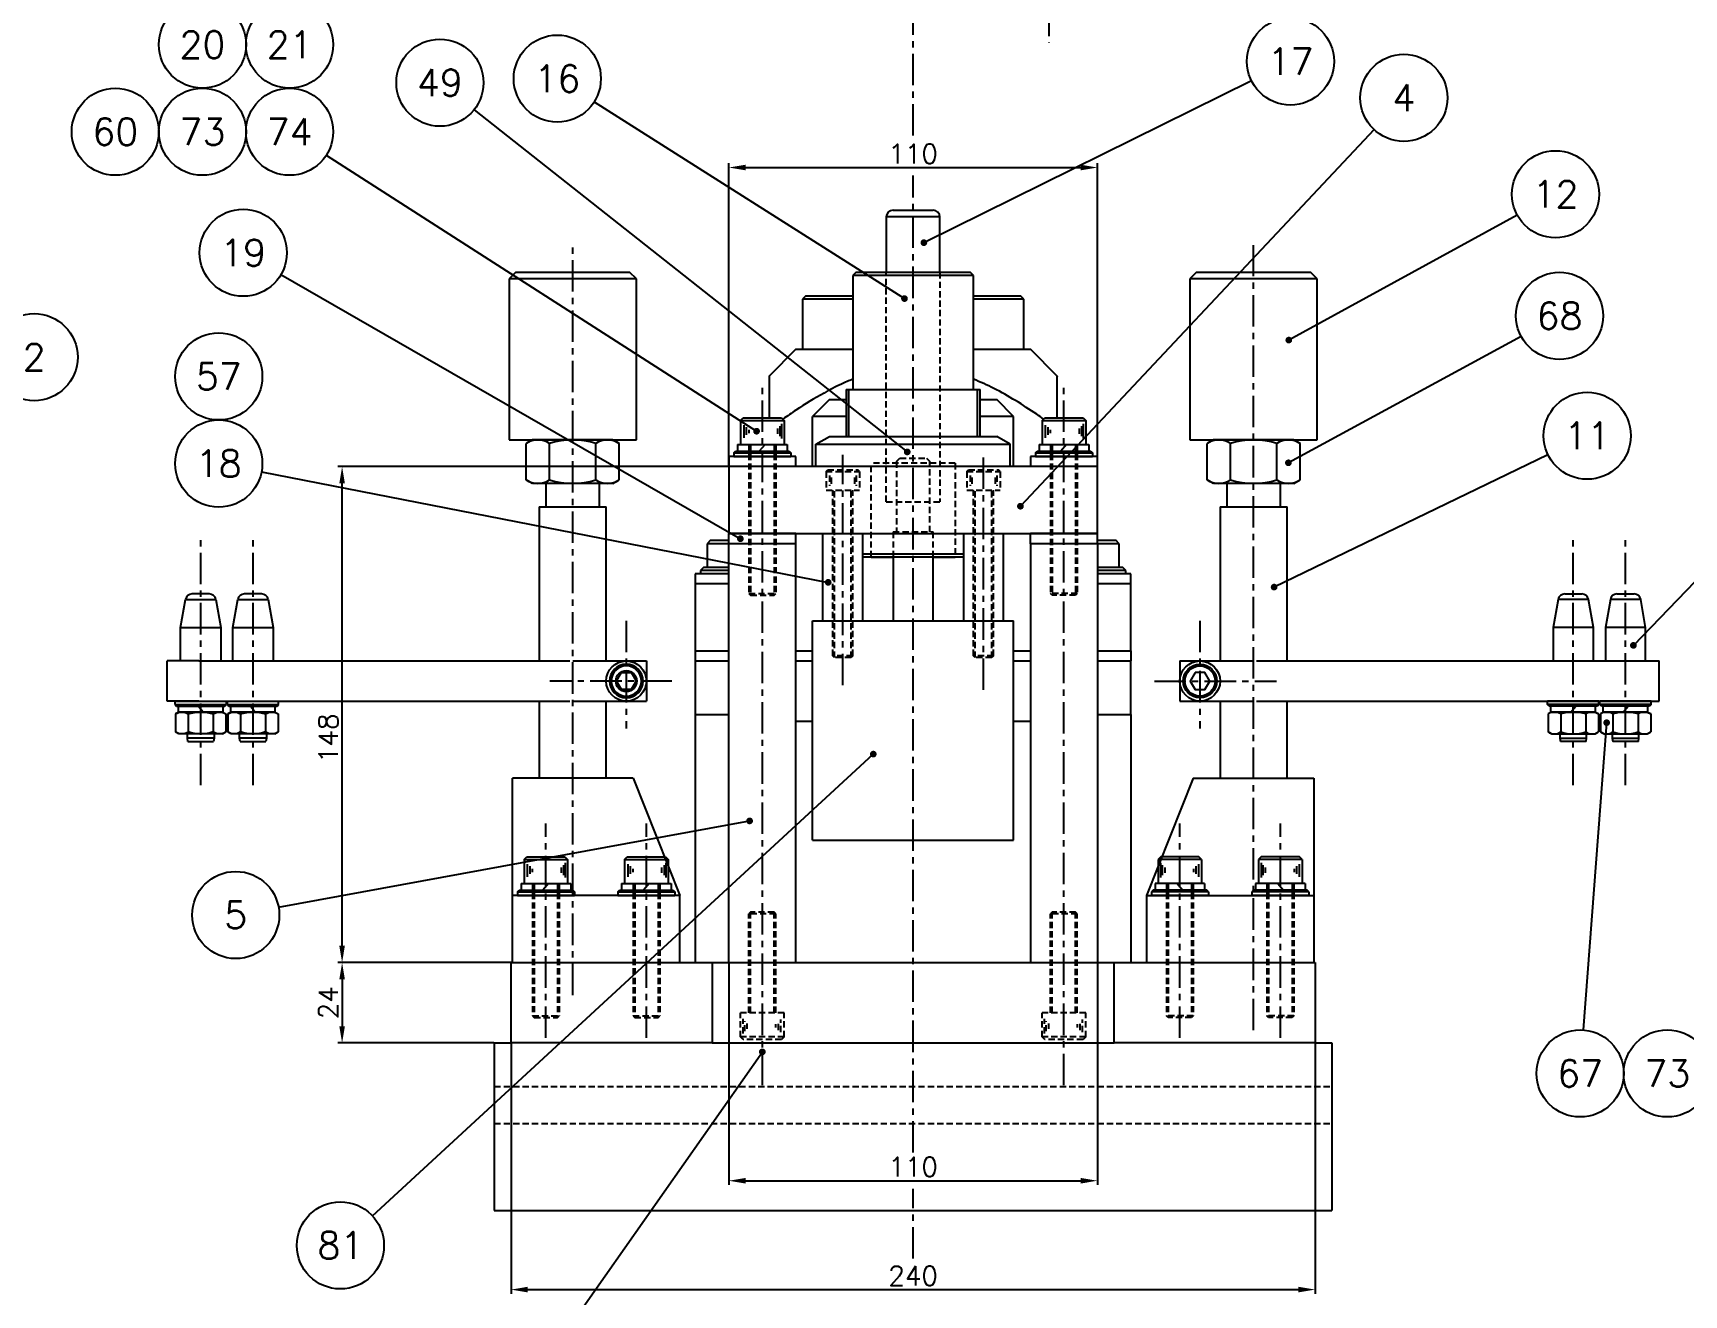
# Model space of a CAD drawing. Extents: x -13768 to 18086, y -10615 to 1188.
# Drawn here: x 565.9 to 1058.6, y -930.9 to -554.4 of the extents above; entities that cross this region are included whole.
import ezdxf
from ezdxf.enums import TextEntityAlignment as Align

# ---------------------------------------------------------------- set-up
doc = ezdxf.new("R2010")
doc.units = 0
doc.header["$LTSCALE"] = 7.5
doc.header["$MEASUREMENT"] = 0
doc.linetypes.add('CENTER', pattern=[2, 1.25, -0.25, 0.25, -0.25])
doc.linetypes.add('HIDDEN', pattern=[0.375, 0.25, -0.125])
doc.layers.get('0').update_dxf_attribs({"linetype": 'CONTINUOUS'})
doc.layers.get('DEFPOINTS').update_dxf_attribs({"linetype": 'CONTINUOUS'})
for name, color, linetype in [('0-POS', 3, 'CONTINUOUS'), ('CL', 1, 'CENTER'), ('CO', 3, 'CONTINUOUS'), ('FI', 1, 'CONTINUOUS'), ('OC', 1, 'HIDDEN'), ('POS', 3, 'CONTINUOUS')]:
    doc.layers.add(name, color=color, linetype=linetype)
doc.styles.add('ROMANS', font='ROMANS.SHX')
doc.dimstyles.new('2CON5', dxfattribs={"dimscale": 2.5, "dimtxt": 2.3, "dimasz": 2, "dimexe": 0.5, "dimexo": 0.0625, "dimgap": 0.5, "dimtad": 1, "dimdec": 4, "dimdsep": 46, "dimtxsty": 'ROMANS', "dimcen": -2, "dimclrt": 7, "dimadec": 0, "dimazin": 0, "dimtfac": 0.869565, "dimtdec": 4, "dimtmove": 0, "dimatfit": 3, "dimfxl": 1, "dimtolj": 1, "dimarcsym": 0})

# ---------------------------------------------------------------- blocks, each defined once
blk = doc.blocks.new('08934L')
for p, q in [((-6.5, 6.5), (-7.51, 5.92)), ((-7.51, 5.92), (-7.51, 0.58)), ((-6.5, 6.5), (-3.75, 6.5)), ((-3.75, 6.5), (3.75, 6.5)), ((-3.75, 5.92), (-3.75, 0.58)), ((3.75, 6.5), (6.5, 6.5)), ((3.75, 5.92), (3.75, 0.58)), ((6.5, 6.5), (7.51, 5.92)), ((7.51, 5.92), (7.51, 0.58)), ((-6.5, 0), (-7.51, 0.58)), ((-6.5, 0), (-3.75, 0)), ((-3.75, 0), (3.75, 0)), ((3.75, 0), (6.5, 0)), ((6.5, 0), (7.51, 0.58))]:
    blk.add_line(p, q)
for centre, radius, start, end in [((-5.63, 3.18), 3.32, 55.6158, 124.3842), ((0, -5.92), 12.42, 72.412, 107.588), ((5.63, 3.18), 3.32, 55.6158, 124.3842), ((-5.63, 3.32), 3.32, 235.6158, 304.3842), ((0, 12.42), 12.42, 252.412, 287.588), ((5.63, 3.32), 3.32, 235.6158, 304.3842)]:
    blk.add_arc(centre, radius, start, end)
blk = doc.blocks.new('08125')
for p, q in [((-8.5, 1.1), (-8, 1.6)), ((-8.5, 1.1), (-8.5, 0)), ((-8.5, 0), (8.5, 0)), ((-8, 1.6), (8, 1.6)), ((8, 1.6), (8.5, 1.1)), ((8.5, 1.1), (8.5, 0))]:
    blk.add_line(p, q)
at = {"color": 1}
blk.add_line((-8.5, 1.1), (8.5, 1.1), dxfattribs=at)
blk = doc.blocks.new('08127')
for p, q in [((-7.4, 2), (7.4, 2)), ((-7.4, 2), (-7.4, 0)), ((-7.4, 0), (7.4, 0)), ((0.81, 2), (-0.9, 0)), ((7.4, 2), (7.4, 0))]:
    blk.add_line(p, q)
blk = doc.blocks.new('06912S')
blk.add_lwpolyline([(-1.48, 2.55), (-2.95, 0), (-1.48, -2.55), (1.48, -2.55), (2.95, 0), (1.48, 2.55)], close=True)
blk.add_circle((0, 0), 5)
at = {"color": 1}
blk.add_circle((0, 0), 4.5, dxfattribs=at)
blk = doc.blocks.new('16934L')
for p, q in [((-12, 13), (-13.86, 11.93)), ((-13.86, 11.93), (-13.86, 1.07)), ((-12, 13), (-6.93, 13)), ((-6.93, 13), (6.93, 13)), ((-6.93, 11.93), (-6.93, 1.07)), ((6.93, 13), (12, 13)), ((6.93, 11.93), (6.93, 1.07)), ((12, 13), (13.86, 11.93)), ((13.86, 11.93), (13.86, 1.07)), ((-12, 0), (-13.86, 1.07)), ((-12, 0), (-6.93, 0)), ((-6.93, 0), (6.93, 0)), ((6.93, 0), (12, 0)), ((12, 0), (13.86, 1.07))]:
    blk.add_line(p, q)
for centre, radius, start, end in [((-10.39, 6.87), 6.13, 55.6158, 124.3842), ((0, -9.93), 22.93, 72.412, 107.588), ((10.39, 6.87), 6.13, 55.6158, 124.3842), ((-10.39, 6.13), 6.13, 235.6158, 304.3842), ((0, 22.93), 22.93, 252.412, 287.588), ((10.39, 6.13), 6.13, 235.6158, 304.3842)]:
    blk.add_arc(centre, radius, start, end)
blk = doc.blocks.new('08912L')
for p, q in [((-6.5, 7.2), (-5.7, 8)), ((-6.5, 7.2), (-6.5, 0)), ((-5.7, 8), (5.7, 8)), ((5.7, 8), (6.5, 7.2)), ((6.5, 7.2), (6.5, 0)), ((-6.5, 0), (6.5, 0))]:
    blk.add_line(p, q)
at = {"color": 1}
for p, q in [((-6.5, 7.2), (6.5, 7.2)), ((-5.56, 5.75), (-5.56, 2.02)), ((-4.81, 5.13), (-4.81, 2.89)), ((5.26, 5.51), (5.26, 2.52)), ((5.76, 6.13), (5.76, 1.78)), ((-4.07, 4.39), (-4.07, 3.39)), ((4.52, 4.76), (4.52, 3.14))]:
    blk.add_line(p, q, dxfattribs=at)
blk = doc.blocks.new('06912L')
for p, q in [((-5, 5.5), (-4.5, 6)), ((-5, 5.5), (-5, 0)), ((-4.5, 6), (4.5, 6)), ((5, 5.5), (4.5, 6)), ((5, 5.5), (5, 0)), ((-5, 0), (5, 0))]:
    blk.add_line(p, q)
at = {"color": 1}
for p, q in [((-5, 5.5), (5, 5.5)), ((-3.95, 4.33), (-3.95, 1.3)), ((-3.49, 3.73), (-3.49, 1.75)), ((3.49, 3.73), (3.49, 1.75)), ((3.95, 4.33), (3.95, 1.3))]:
    blk.add_line(p, q, dxfattribs=at)
blk = doc.blocks.new('*D496')
at = {"layer": 'CO', "color": 0, "lineweight": -2}
for p, q in [((708.6, -855.9), (708.6, -930.58)), ((948.6, -855.9), (948.6, -930.58)), ((713.6, -929.33), (943.6, -929.33))]:
    blk.add_line(p, q, dxfattribs=at)
at = {"layer": 'CO', "color": 0}
for points in [[(713.6, -928.49), (713.6, -930.16), (708.6, -929.33)], [(943.6, -928.49), (943.6, -930.16), (948.6, -929.33)]]:
    blk.add_solid(points, dxfattribs=at)
at = {"layer": 'DEFPOINTS', "color": 0}
for p in [(708.6, -855.74), (948.6, -855.74), (948.6, -929.33)]:
    blk.add_point(p, dxfattribs=at)
at = {"layer": 'CO', "color": 7, "insert": (828.6, -925.2), "char_height": 5.75, "attachment_point": 5, "style": 'ROMANS'}
blk.add_mtext('\\A1;240', dxfattribs=at)
blk = doc.blocks.new('*D497')
at = {"layer": 'CO', "color": 0, "lineweight": -2}
for p, q in [((773.6, -831.9), (773.6, -898.09)), ((883.6, -831.9), (883.6, -898.09)), ((778.6, -896.84), (878.6, -896.84))]:
    blk.add_line(p, q, dxfattribs=at)
at = {"layer": 'CO', "color": 0}
for points in [[(778.6, -896.01), (778.6, -897.68), (773.6, -896.84)], [(878.6, -896.01), (878.6, -897.68), (883.6, -896.84)]]:
    blk.add_solid(points, dxfattribs=at)
at = {"layer": 'DEFPOINTS', "color": 0}
for p in [(773.6, -831.74), (883.6, -831.74), (883.6, -896.84)]:
    blk.add_point(p, dxfattribs=at)
at = {"layer": 'CO', "color": 7, "insert": (828.6, -892.72), "char_height": 5.75, "attachment_point": 5, "style": 'ROMANS'}
blk.add_mtext('\\A1;110', dxfattribs=at)
blk = doc.blocks.new('*D498')
at = {"layer": 'CO', "color": 0, "lineweight": -2}
for p, q in [((708.85, -831.74), (656.94, -831.74)), ((658.19, -836.74), (658.19, -850.74)), ((703.45, -855.74), (656.94, -855.74))]:
    blk.add_line(p, q, dxfattribs=at)
at = {"layer": 'CO', "color": 0}
for points in [[(657.36, -836.74), (659.02, -836.74), (658.19, -831.74)], [(657.36, -850.74), (659.02, -850.74), (658.19, -855.74)]]:
    blk.add_solid(points, dxfattribs=at)
at = {"layer": 'DEFPOINTS', "color": 0}
for p in [(709, -831.74), (658.19, -855.74), (703.6, -855.74)]:
    blk.add_point(p, dxfattribs=at)
at = {"layer": 'CO', "color": 7, "insert": (654.07, -843.74), "char_height": 5.75, "attachment_point": 5, "rotation": 90, "style": 'ROMANS'}
blk.add_mtext('\\A1;24', dxfattribs=at)
blk = doc.blocks.new('*D499')
at = {"layer": 'CO', "color": 0, "lineweight": -2}
for p, q in [((773.45, -683.74), (656.94, -683.74)), ((658.19, -826.74), (658.19, -688.74)), ((708.45, -831.74), (656.94, -831.74))]:
    blk.add_line(p, q, dxfattribs=at)
at = {"layer": 'CO', "color": 0}
for points in [[(657.36, -688.74), (659.02, -688.74), (658.19, -683.74)], [(657.36, -826.74), (659.02, -826.74), (658.19, -831.74)]]:
    blk.add_solid(points, dxfattribs=at)
at = {"layer": 'DEFPOINTS', "color": 0}
for p in [(658.19, -683.74), (773.6, -683.74), (708.6, -831.74)]:
    blk.add_point(p, dxfattribs=at)
at = {"layer": 'CO', "color": 7, "insert": (654.07, -764.8), "char_height": 5.75, "attachment_point": 5, "rotation": 90, "style": 'ROMANS'}
blk.add_mtext('\\A1;148', dxfattribs=at)
blk = doc.blocks.new('*D508')
at = {"layer": 'CO', "color": 0, "lineweight": -2}
for p, q in [((773.6, -683.59), (773.6, -593.24)), ((778.6, -594.49), (878.6, -594.49)), ((883.6, -683.59), (883.6, -593.24))]:
    blk.add_line(p, q, dxfattribs=at)
at = {"layer": 'CO', "color": 0}
for points in [[(778.6, -593.66), (778.6, -595.33), (773.6, -594.49)], [(878.6, -593.66), (878.6, -595.33), (883.6, -594.49)]]:
    blk.add_solid(points, dxfattribs=at)
at = {"layer": 'DEFPOINTS', "color": 0}
for p in [(883.6, -594.49), (773.6, -683.74), (883.6, -683.74)]:
    blk.add_point(p, dxfattribs=at)
at = {"layer": 'CO', "color": 7, "insert": (828.6, -590.37), "char_height": 5.75, "attachment_point": 5, "style": 'ROMANS'}
blk.add_mtext('\\A1;110', dxfattribs=at)
blk = doc.blocks.new('POS')
at = {"layer": '0-POS'}
blk.add_circle((0, 0), 6.5, dxfattribs=at)
at = {"layer": '0-POS', "style": 'ROMANS', "flags": 4}
blk.add_attdef('P', text='', height=4, dxfattribs=at).set_placement((0, 0), align=Align.MIDDLE)

msp = doc.modelspace()

# ---------------------------------------------------------------- linework, layer by layer
for p, q in [((820.6026, -609.24199), (820.6026, -625.74198)), ((836.6026, -609.24199), (820.6026, -609.24199)), ((822.6026, -607.24198), (834.6026, -607.24198)), ((836.6026, -625.74198), (836.6026, -609.24199)), ((710.0026, -625.74198), (708.0026, -627.74199)), ((708.0026, -627.74199), (708.0026, -675.74198)), ((746.0026, -627.74199), (708.0026, -627.74199)), ((710.0026, -625.74198), (744.0026, -625.74198)), ((746.0026, -627.74199), (744.0026, -625.74198)), ((746.0026, -675.74198), (746.0026, -627.74199)), ((811.6026, -625.74198), (810.6026, -626.74198)), ((810.6026, -626.74198), (810.6026, -660.74199)), ((846.6026, -626.74198), (810.6026, -626.74198)), ((811.6026, -625.74198), (845.6026, -625.74198)), ((846.6026, -626.74198), (845.6026, -625.74198)), ((846.6026, -660.74199), (846.6026, -626.74198)), ((913.2026, -625.74198), (911.2026, -627.74199)), ((911.2026, -627.74199), (911.2026, -675.74198)), ((926.69077, -627.74199), (911.2026, -627.74199)), ((913.2026, -625.74198), (927.06044, -625.74198)), ((949.2026, -627.74199), (926.69077, -627.74199)), ((927.06044, -625.74198), (947.2026, -625.74198)), ((949.2026, -627.74199), (947.2026, -625.74198)), ((949.2026, -675.74198), (949.2026, -627.74199)), ((796.6026, -632.74198), (795.6026, -633.74198)), ((795.6026, -633.74198), (795.6026, -648.74198)), ((810.6026, -633.74198), (795.6026, -633.74198)), ((796.6026, -632.74198), (810.6026, -632.74198)), ((846.6026, -632.74198), (860.6026, -632.74198)), ((861.6026, -633.74198), (846.6026, -633.74198)), ((861.6026, -633.74198), (860.6026, -632.74198)), ((861.6026, -648.74198), (861.6026, -633.74198)), ((793.6026, -648.74198), (785.6026, -656.74199)), ((793.6026, -648.74198), (810.6026, -648.74198)), ((846.6026, -648.74198), (863.6026, -648.74198)), ((871.6026, -656.74199), (863.6026, -648.74198)), ((803.6026, -663.74199), (798.6026, -668.74198)), ((803.6026, -663.74199), (808.6026, -663.74199)), ((808.6026, -660.74199), (808.6026, -674.74199)), ((808.6026, -660.74199), (848.6026, -660.74199)), ((848.6026, -674.74199), (848.6026, -660.74199)), ((848.6026, -663.74199), (853.6026, -663.74199)), ((858.6026, -668.74198), (853.6026, -663.74199)), ((808.6026, -668.74198), (798.6026, -668.74198)), ((798.6026, -683.74198), (798.6026, -668.74198)), ((858.6026, -668.74198), (848.6026, -668.74198)), ((858.6026, -683.74198), (858.6026, -668.74198)), ((799.6026, -677.05139), (803.60259, -674.74199)), ((803.60259, -674.74199), (853.60261, -674.74199)), ((857.6026, -677.05139), (853.60261, -674.74199)), ((708.0026, -675.74198), (746.0026, -675.74198)), ((799.6026, -677.05139), (857.6026, -677.05139)), ((799.6026, -683.74198), (799.6026, -677.05139)), ((857.6026, -683.74198), (857.6026, -677.05139)), ((911.2026, -675.74198), (926.69077, -675.74198)), ((926.69077, -675.74198), (949.2026, -675.74198)), ((773.6026, -680.74199), (773.6026, -683.74198)), ((787.25751, -680.74199), (773.6026, -680.74199)), ((773.6026, -683.74198), (773.6026, -703.74199)), ((883.6026, -683.74198), (773.6026, -683.74198)), ((793.6026, -680.74199), (787.25751, -680.74199)), ((793.6026, -683.74198), (793.6026, -680.74199)), ((863.6026, -680.74199), (863.6026, -683.74198)), ((877.25751, -680.74199), (863.6026, -680.74199)), ((883.6026, -680.74199), (877.25751, -680.74199)), ((883.6026, -683.74198), (883.6026, -680.74199)), ((883.6026, -703.74199), (883.6026, -683.74198)), ((719.0026, -688.74198), (719.0026, -695.74199)), ((735.0026, -695.74199), (735.0026, -688.74198)), ((922.2026, -688.74198), (922.2026, -695.74199)), ((938.2026, -695.74199), (938.2026, -688.74198)), ((717.0026, -695.74199), (717.0026, -741.74199)), ((717.0026, -695.74199), (737.0026, -695.74199)), ((737.0026, -741.74199), (737.0026, -695.74199)), ((920.2026, -695.74199), (920.2026, -741.74199)), ((920.2026, -695.74199), (940.2026, -695.74199)), ((940.2026, -741.74199), (940.2026, -695.74199)), ((773.6026, -703.74199), (883.6026, -703.74199)), ((773.6026, -706.74198), (773.6026, -703.74199)), ((793.6026, -703.74199), (773.6026, -703.74199)), ((793.6026, -706.74198), (793.6026, -703.74199)), ((801.6026, -703.74199), (801.6026, -729.74199)), ((813.6026, -729.74199), (813.6026, -703.74199)), ((843.6026, -703.74199), (843.6026, -729.74199)), ((855.6026, -729.74199), (855.6026, -703.74199)), ((883.6026, -703.74199), (863.6026, -703.74199)), ((863.6026, -706.74198), (863.6026, -703.74199)), ((883.6026, -706.74198), (883.6026, -703.74199)), ((768.1026, -705.74198), (767.1026, -706.74198)), ((767.1026, -706.74198), (767.1026, -713.74198)), ((767.17, -706.74198), (767.1026, -706.74198)), ((773.6026, -706.74198), (767.17, -706.74198)), ((768.1026, -705.74198), (773.6026, -705.74198)), ((793.6026, -706.74198), (773.6026, -706.74198)), ((773.6026, -831.74199), (773.6026, -706.74198)), ((793.6026, -831.74199), (793.6026, -706.74198)), ((883.6026, -706.74198), (863.6026, -706.74198)), ((863.6026, -706.74198), (863.6026, -831.74199)), ((883.6026, -705.74198), (889.1026, -705.74198)), ((890.1026, -706.74198), (883.6026, -706.74198)), ((883.6026, -706.74198), (883.6026, -831.74199)), ((890.1026, -706.74198), (889.1026, -705.74198)), ((890.1026, -713.74198), (890.1026, -706.74198)), ((766.1026, -713.74198), (765.1026, -714.74198)), ((766.1026, -713.74198), (773.6026, -713.74198)), ((843.6026, -710.74199), (813.6026, -710.74199)), ((816.1026, -710.74199), (822.60259, -710.74199)), ((822.6026, -710.74199), (822.6026, -729.74199)), ((834.6026, -729.74199), (834.6026, -710.74199)), ((834.6026, -710.74199), (841.10259, -710.74199)), ((883.6026, -713.74198), (891.1026, -713.74198)), ((892.1026, -714.74198), (891.1026, -713.74198)), ((763.6026, -715.74199), (763.6026, -718.74199)), ((773.6026, -715.74199), (763.6026, -715.74199)), ((773.6026, -718.74199), (763.6026, -718.74199)), ((763.6026, -718.74199), (763.6026, -738.74199)), ((765.1026, -714.74198), (765.1026, -715.74199)), ((773.6026, -714.74198), (765.1026, -714.74198)), ((892.1026, -714.74198), (883.6026, -714.74198)), ((887.25752, -715.74199), (883.6026, -715.74199)), ((893.6026, -718.74199), (883.6026, -718.74199)), ((893.6026, -715.74199), (887.25752, -715.74199)), ((892.1026, -715.74199), (892.1026, -714.74198)), ((893.6026, -718.74199), (893.6026, -715.74199)), ((893.6026, -738.74199), (893.6026, -718.74199)), ((610.00259, -731.74199), (611.47446, -723.39469)), ((611.47446, -723.39469), (620.53074, -723.39469)), ((618.56114, -721.74198), (613.44406, -721.74198)), ((620.53074, -723.39469), (622.0026, -731.74199)), ((625.60259, -731.74199), (627.07445, -723.39469)), ((627.07445, -723.39469), (636.13074, -723.39469)), ((634.16113, -721.74198), (629.04406, -721.74198)), ((636.13074, -723.39469), (637.6026, -731.74199)), ((1021.07446, -723.39469), (1019.6026, -731.74199)), ((1030.13075, -723.39469), (1021.07446, -723.39469)), ((1023.04407, -721.74198), (1028.16114, -721.74198)), ((1031.60261, -731.74199), (1030.13075, -723.39469)), ((1036.67446, -723.39469), (1035.2026, -731.74199)), ((1045.73074, -723.39469), (1036.67446, -723.39469)), ((1038.64406, -721.74198), (1043.76114, -721.74198)), ((1047.2026, -731.74199), (1045.73074, -723.39469)), ((610.00259, -741.74199), (610.00259, -731.74199)), ((610.00259, -731.74199), (622.0026, -731.74199)), ((622.0026, -731.74199), (622.0026, -741.74199)), ((625.60259, -741.74199), (625.60259, -731.74199)), ((625.60259, -731.74199), (637.6026, -731.74199)), ((637.6026, -731.74199), (637.6026, -741.74199)), ((798.6026, -795.24199), (798.6026, -729.74199)), ((798.6026, -729.74199), (807.6026, -729.74199)), ((807.6026, -729.74199), (849.6026, -729.74199)), ((849.6026, -729.74199), (858.6026, -729.74199)), ((858.6026, -795.24199), (858.6026, -729.74199)), ((1019.6026, -731.74199), (1019.6026, -741.74199)), ((1031.60261, -731.74199), (1019.6026, -731.74199)), ((1031.60261, -741.74199), (1031.60261, -731.74199)), ((1035.2026, -731.74199), (1035.2026, -741.74199)), ((1047.2026, -731.74199), (1035.2026, -731.74199)), ((1047.2026, -741.74199), (1047.2026, -731.74199)), ((763.6026, -738.74199), (763.6026, -741.74199)), ((763.6026, -738.74199), (773.6026, -738.74199)), ((793.6026, -738.74199), (798.6026, -738.74199)), ((858.6026, -738.74199), (863.6026, -738.74199)), ((883.6026, -738.74199), (893.6026, -738.74199)), ((893.6026, -738.74199), (893.6026, -741.74199)), ((606.0026, -753.74199), (606.0026, -741.74199)), ((615.46205, -741.74199), (606.0026, -741.74199)), ((615.46205, -741.74199), (726.13774, -741.74199)), ((727.0026, -741.74199), (749.0026, -741.74199)), ((749.0026, -741.74199), (749.0026, -753.74199)), ((763.6026, -741.74199), (773.6026, -741.74199)), ((763.6026, -741.74199), (763.6026, -757.74199)), ((793.6026, -741.74199), (798.6026, -741.74199)), ((858.6026, -741.74199), (863.6026, -741.74199)), ((883.6026, -741.74199), (893.6026, -741.74199)), ((893.6026, -757.74199), (893.6026, -741.74199)), ((908.2026, -741.74199), (908.2026, -753.74199)), ((908.2026, -741.74199), (930.2026, -741.74199)), ((931.06746, -741.74199), (1041.74315, -741.74199)), ((1041.74315, -741.74199), (1051.2026, -741.74199)), ((1051.2026, -753.74199), (1051.2026, -741.74199)), ((615.46205, -753.74199), (606.0026, -753.74199)), ((615.46205, -753.74199), (726.13774, -753.74199)), ((717.0026, -753.74199), (717.0026, -776.74198)), ((727.0026, -753.74199), (749.0026, -753.74199)), ((737.0026, -776.74198), (737.0026, -753.74199)), ((908.2026, -753.74199), (930.2026, -753.74199)), ((920.2026, -753.74199), (920.2026, -776.74198)), ((931.06746, -753.74199), (1041.74315, -753.74199)), ((940.2026, -776.74198), (940.2026, -753.74199)), ((1041.74315, -753.74199), (1051.2026, -753.74199)), ((763.6026, -757.74199), (773.6026, -757.74199)), ((763.6026, -757.74199), (763.6026, -831.74199)), ((883.6026, -757.74199), (893.6026, -757.74199)), ((893.6026, -757.74199), (893.6026, -831.74199)), ((612.0026, -764.74199), (612.0026, -763.48199)), ((620.0026, -763.48199), (620.0026, -764.74199)), ((627.60259, -764.74199), (627.60259, -763.48199)), ((635.6026, -763.48199), (635.6026, -764.74199)), ((793.6026, -759.74199), (798.6026, -759.74199)), ((858.6026, -759.74199), (863.6026, -759.74199)), ((1021.6026, -763.48199), (1021.6026, -764.74199)), ((1029.6026, -764.74199), (1029.6026, -763.48199)), ((1037.2026, -763.48199), (1037.2026, -764.74199)), ((1045.2026, -764.74199), (1045.2026, -763.48199)), ((612.17892, -765.74198), (612.0026, -764.74199)), ((612.17892, -765.74198), (619.82627, -765.74198)), ((620.0026, -764.74199), (619.82627, -765.74198)), ((627.77892, -765.74198), (627.60259, -764.74199)), ((627.77892, -765.74198), (635.42627, -765.74198)), ((635.6026, -764.74199), (635.42627, -765.74198)), ((1021.6026, -764.74199), (1021.77893, -765.74198)), ((1029.42628, -765.74198), (1021.77893, -765.74198)), ((1029.42628, -765.74198), (1029.6026, -764.74199)), ((1037.2026, -764.74199), (1037.37892, -765.74198)), ((1045.02628, -765.74198), (1037.37892, -765.74198)), ((1045.02628, -765.74198), (1045.2026, -764.74199)), ((745.0026, -776.74198), (709.0026, -776.74198)), ((709.0026, -811.74199), (709.0026, -776.74198)), ((745.0026, -776.74198), (759.00259, -811.74199)), ((912.2026, -776.74198), (898.20261, -811.74199)), ((912.2026, -776.74198), (948.2026, -776.74198)), ((948.2026, -776.74198), (948.2026, -811.74199)), ((798.6026, -795.24199), (807.6026, -795.24199)), ((807.6026, -795.24199), (849.6026, -795.24199)), ((849.6026, -795.24199), (858.6026, -795.24199)), ((709.0026, -831.74199), (709.0026, -811.74199)), ((759.0026, -811.74199), (709.0026, -811.74199)), ((759.0026, -831.74199), (759.0026, -811.74199)), ((898.2026, -811.74199), (898.2026, -831.74199)), ((898.2026, -811.74199), (948.2026, -811.74199)), ((948.2026, -811.74199), (948.2026, -831.74199)), ((708.6026, -855.74199), (708.6026, -831.74199)), ((708.6026, -831.74199), (768.6026, -831.74199)), ((768.6026, -831.74199), (768.6026, -855.74199)), ((768.6026, -831.74199), (888.6026, -831.74199)), ((888.6026, -855.74199), (888.6026, -831.74199)), ((888.6026, -831.74199), (948.6026, -831.74199)), ((948.6026, -831.74199), (948.6026, -855.74199)), ((703.6026, -855.74199), (703.6026, -905.74199)), ((703.6026, -855.74199), (708.6026, -855.74199)), ((768.6026, -855.74199), (708.6026, -855.74199)), ((768.6026, -855.74199), (888.6026, -855.74199)), ((948.6026, -855.74199), (888.6026, -855.74199)), ((948.6026, -855.74199), (953.6026, -855.74199)), ((953.6026, -855.74199), (953.6026, -905.74199)), ((703.6026, -905.74199), (953.6026, -905.74199))]:
    msp.add_line(p, q)
for centre, radius in [((743.0026, -747.74199), 6), ((914.2026, -747.74199), 6), ((743.0026, -747.74199), 3.125)]:
    msp.add_circle(centre, radius)
for centre, start, end in [((822.6026, -609.24199), 90, 180), ((834.6026, -609.24199), 0, 90), ((613.44407, -723.74199), 90, 170), ((618.56113, -723.74199), 10, 90), ((629.04406, -723.74199), 90, 170), ((634.16113, -723.74199), 10, 90), ((1023.04407, -723.74199), 90, 170), ((1028.16113, -723.74199), 10, 90), ((1038.64407, -723.74199), 90, 170), ((1043.76113, -723.74199), 10, 90)]:
    msp.add_arc(centre, 2, start, end)
for points, knots in [([(785.6026, -656.78836), (785.6026, -656.78087), (785.6026, -656.76004), (785.6026, -657.12106), (785.6026, -658.04481), (785.6026, -659.85419), (785.6026, -662.59208), (785.6026, -665.57869), (785.6026, -668.31914), (785.6026, -669.14199), (785.6026, -669.14199)], [0, 0, 0, 0, 0.053789117, 0.149638986, 0.245505144, 0.442090075, 0.599751574, 0.757492776, 0.917707189, 1, 1, 1, 1]), ([(871.6026, -669.14199), (871.6026, -669.14199), (871.6026, -667.17572), (871.6026, -663.51374), (871.6026, -660.44115), (871.6026, -658.4381), (871.6026, -657.30802), (871.6026, -656.73305), (871.6026, -656.80307), (871.6026, -656.82364)], [0, 0, 0, 0, 0.13359874, 0.345938736, 0.557628859, 0.687152173, 0.816916337, 0.946215198, 1, 1, 1, 1])]:
    msp.add_open_spline(points, degree=3, knots=knots)
at = {"layer": 'CL'}
for p, q in [((828.6026, -584.94169), (828.6026, -102.78558)), ((869.1026, -470.89879), (869.1026, -557.3296)), ((828.6026, -888.44765), (828.6026, -596.83588)), ((727.0026, -841.51018), (727.0026, -617.68131)), ((930.2026, -851.94767), (930.2026, -617.68131)), ((783.6026, -868.36133), (783.6026, -660.24756)), ((873.6026, -868.36133), (873.6026, -660.24756)), ((807.6026, -749.00179), (807.6026, -680.26738)), ((849.6026, -750.3852), (849.6026, -680.80498)), ((616.0026, -778.80354), (616.0026, -705.604)), ((631.6026, -778.80354), (631.6026, -705.604)), ((1025.6026, -778.80354), (1025.6026, -705.604)), ((1041.2026, -778.80354), (1041.2026, -705.604)), ((743.0026, -729.73381), (743.0026, -761.92707)), ((914.2026, -729.73381), (914.2026, -761.92707)), ((756.62178, -747.74199), (720.18616, -747.74199)), ((900.58342, -747.74199), (937.01904, -747.74199)), ((719.0026, -854.24107), (719.0026, -790.24756)), ((749.0026, -854.24107), (749.0026, -790.24756)), ((908.2026, -854.24107), (908.2026, -790.24756)), ((938.2026, -854.24107), (938.2026, -790.24756)), ((828.6026, -920.0485), (828.6026, -899.26289))]:
    msp.add_line(p, q, dxfattribs=at)
at = {"layer": 'FI'}
for p, q in [((809.3526, -660.74199), (809.3526, -674.74199)), ((847.8526, -674.74199), (847.8526, -660.74199)), ((813.6026, -709.74199), (843.6026, -709.74199)), ((620.0026, -764.74199), (612.0026, -764.74199)), ((635.6026, -764.74199), (627.60259, -764.74199)), ((1021.6026, -764.74199), (1029.6026, -764.74199)), ((1037.2026, -764.74199), (1045.2026, -764.74199))]:
    msp.add_line(p, q, dxfattribs=at)
for points, knots in [([(810.6026, -657.66611), (809.45591, -658.13387), (806.51039, -659.33539), (800.81555, -662.36822), (794.99287, -665.87216), (791.02033, -668.6507), (789.7281, -669.56749)], [0, 0, 0, 0, 0.142247956, 0.3653944579, 0.7404339839, 0.9224745225, 0.9224745225, 0.9224745225, 0.9224745225]), ([(867.49918, -669.54541), (866.83465, -669.0714), (864.1252, -667.15856), (859.23599, -664.01455), (852.97385, -660.40265), (848.64291, -658.52648), (846.6026, -657.64261)], [0.0784852791, 0.0784852791, 0.0784852791, 0.0784852791, 0.1721172356, 0.4589596374, 0.745114691, 1, 1, 1, 1])]:
    msp.add_open_spline(points, degree=3, knots=knots, dxfattribs=at)
at = {"layer": 'OC'}
for p, q in [((820.6026, -694.24198), (820.6026, -625.74198)), ((836.60259, -625.74198), (836.60259, -694.24198)), ((779.6026, -677.14199), (779.6026, -721.64199)), ((780.1026, -677.14199), (780.1026, -722.14199)), ((787.1026, -677.14199), (787.1026, -722.14199)), ((787.6026, -677.14199), (787.6026, -721.64199)), ((869.6026, -677.14199), (869.6026, -721.64199)), ((870.1026, -677.14199), (870.1026, -722.14199)), ((877.1026, -677.14199), (877.1026, -722.14199)), ((877.6026, -677.14199), (877.6026, -721.64199)), ((816.1026, -710.74199), (816.1026, -682.74199)), ((841.10259, -682.74199), (816.1026, -682.74199)), ((823.60259, -682.24199), (824.60259, -681.24198)), ((823.60259, -682.24199), (823.60259, -703.24198)), ((824.60259, -681.24198), (832.60259, -681.24198)), ((832.60259, -681.24198), (833.6026, -682.24199)), ((833.6026, -703.24198), (833.6026, -682.24199)), ((841.10259, -682.74199), (841.10259, -710.74199)), ((804.6026, -740.24198), (804.6026, -690.74198)), ((805.1026, -740.74198), (805.1026, -690.74198)), ((810.1026, -740.74198), (810.1026, -690.74198)), ((810.6026, -740.24198), (810.6026, -690.74198)), ((820.6026, -694.24198), (836.60259, -694.24198)), ((846.6026, -740.24198), (846.6026, -690.74198)), ((847.1026, -740.74198), (847.1026, -690.74198)), ((852.1026, -740.74198), (852.1026, -690.74198)), ((852.6026, -740.24198), (852.6026, -690.74198)), ((822.60259, -703.24198), (822.6026, -710.74199)), ((822.60259, -703.24198), (834.6026, -703.24198)), ((834.6026, -710.74199), (834.6026, -703.24198)), ((779.6026, -721.64199), (780.1026, -722.14199)), ((779.6026, -721.64199), (787.6026, -721.64199)), ((780.1026, -722.14199), (787.1026, -722.14199)), ((787.1026, -722.14199), (787.6026, -721.64199)), ((870.1026, -722.14199), (869.6026, -721.64199)), ((877.6026, -721.64199), (869.6026, -721.64199)), ((877.1026, -722.14199), (870.1026, -722.14199)), ((877.6026, -721.64199), (877.1026, -722.14199)), ((810.6026, -740.24198), (804.6026, -740.24198)), ((805.1026, -740.74198), (804.6026, -740.24198)), ((810.1026, -740.74198), (805.1026, -740.74198)), ((810.6026, -740.24198), (810.1026, -740.74198)), ((847.1026, -740.74198), (846.6026, -740.24198)), ((852.6026, -740.24198), (846.6026, -740.24198)), ((852.1026, -740.74198), (847.1026, -740.74198)), ((852.6026, -740.24198), (852.1026, -740.74198)), ((715.0026, -808.14199), (715.0026, -847.64199)), ((715.5026, -808.14199), (715.5026, -848.14199)), ((722.5026, -808.14199), (722.5026, -848.14199)), ((723.0026, -808.14199), (723.0026, -847.64199)), ((745.0026, -808.14199), (745.0026, -847.64199)), ((745.5026, -808.14199), (745.5026, -848.14199)), ((752.5026, -808.14199), (752.5026, -848.14199)), ((753.0026, -808.14199), (753.0026, -847.64199)), ((904.2026, -808.14199), (904.2026, -847.64199)), ((904.7026, -808.14199), (904.7026, -848.14199)), ((911.7026, -808.14199), (911.7026, -848.14199)), ((912.2026, -808.14199), (912.2026, -847.64199)), ((934.2026, -808.14199), (934.2026, -847.64199)), ((934.7026, -808.14199), (934.7026, -848.14199)), ((941.7026, -808.14199), (941.7026, -848.14199)), ((942.2026, -808.14199), (942.2026, -847.64199)), ((780.1026, -816.74199), (779.6026, -817.24199)), ((779.6026, -846.74199), (779.6026, -817.24199)), ((787.6026, -817.24199), (779.6026, -817.24199)), ((780.1026, -846.74199), (780.1026, -816.74199)), ((787.1026, -816.74199), (780.1026, -816.74199)), ((787.1026, -846.74199), (787.1026, -816.74199)), ((787.6026, -817.24199), (787.1026, -816.74199)), ((787.6026, -846.74199), (787.6026, -817.24199)), ((870.1026, -816.74199), (869.6026, -817.24199)), ((869.6026, -846.74199), (869.6026, -817.24199)), ((877.6026, -817.24199), (869.6026, -817.24199)), ((870.1026, -846.74199), (870.1026, -816.74199)), ((877.1026, -816.74199), (870.1026, -816.74199)), ((877.1026, -846.74199), (877.1026, -816.74199)), ((877.6026, -817.24199), (877.1026, -816.74199)), ((877.6026, -846.74199), (877.6026, -817.24199)), ((715.0026, -847.64199), (715.5026, -848.14199)), ((715.0026, -847.64199), (723.0026, -847.64199)), ((715.5026, -848.14199), (722.5026, -848.14199)), ((722.5026, -848.14199), (723.0026, -847.64199)), ((745.0026, -847.64199), (745.5026, -848.14199)), ((745.0026, -847.64199), (753.0026, -847.64199)), ((745.5026, -848.14199), (752.5026, -848.14199)), ((752.5026, -848.14199), (753.0026, -847.64199)), ((904.7026, -848.14199), (904.2026, -847.64199)), ((912.2026, -847.64199), (904.2026, -847.64199)), ((911.7026, -848.14199), (904.7026, -848.14199)), ((912.2026, -847.64199), (911.7026, -848.14199)), ((934.7026, -848.14199), (934.2026, -847.64199)), ((942.2026, -847.64199), (934.2026, -847.64199)), ((941.7026, -848.14199), (934.7026, -848.14199)), ((942.2026, -847.64199), (941.7026, -848.14199)), ((703.6026, -868.74199), (953.6026, -868.74199)), ((703.6026, -879.74199), (953.6026, -879.74199))]:
    msp.add_line(p, q, dxfattribs=at)
at = {"layer": 'POS'}
for p, q in [((929.56367, -568.59699), (831.80241, -616.92208)), ((733.39994, -574.92662), (826.01948, -633.6004)), ((697.57643, -577.23566), (826.84729, -679.3654)), ((966.1527, -583.17619), (860.62175, -695.56164)), ((653.4537, -590.83474), (781.87664, -673.18135)), ((1008.89855, -608.70216), (940.71651, -645.98979)), ((639.94766, -626.40735), (777.04686, -705.26034)), ((1010.07521, -644.94946), (940.5949, -682.60801)), ((1018.06389, -680.18094), (936.33385, -719.69936)), ((634.13119, -685.31997), (803.24578, -718.28161)), ((1070.06629, -709.58057), (1043.5486, -737.08909)), ((1028.63424, -851.8581), (1035.57343, -760.15942)), ((667.24299, -907.3273), (816.70663, -769.5402)), ((639.23028, -815.2076), (779.80442, -789.47051)), ((724.97833, -941.96984), (783.6026, -858.39057))]:
    msp.add_line(p, q, dxfattribs=at)
at = {"layer": 'POS', "const_width": 1}
for points in [[(831.30241, -616.92208, 1), (832.30241, -616.92208, 1)], [(825.51948, -633.6004, 1), (826.51948, -633.6004, 1)], [(940.21651, -645.98979, 1), (941.21651, -645.98979, 1)], [(781.37664, -673.18135, 1), (782.37664, -673.18135, 1)], [(826.34729, -679.3654, 1), (827.34729, -679.3654, 1)], [(940.0949, -682.60801, 1), (941.0949, -682.60801, 1)], [(860.12175, -695.56164, 1), (861.12175, -695.56164, 1)], [(776.54686, -705.26034, 1), (777.54686, -705.26034, 1)], [(802.74578, -718.28161, 1), (803.74578, -718.28161, 1)], [(935.83385, -719.69936, 1), (936.83385, -719.69936, 1)], [(1043.0486, -737.08909, 1), (1044.0486, -737.08909, 1)], [(1035.07343, -760.15942, 1), (1036.07343, -760.15942, 1)], [(816.20663, -769.5402, 1), (817.20663, -769.5402, 1)], [(779.30442, -789.47051, 1), (780.30442, -789.47051, 1)], [(783.1026, -858.39057, 1), (784.1026, -858.39057, 1)]]:
    msp.add_lwpolyline(points, format="xyb", close=True, dxfattribs=at)

# ---------------------------------------------------------------- block references
for name, p in [('08912L', (783.6026, -677.14199)), ('08912L', (873.6026, -677.14199)), ('08125', (783.6026, -680.74199)), ('08127', (783.6026, -679.14199)), ('08125', (873.6026, -680.74199)), ('08127', (873.6026, -679.14199)), ('06912S', (914.2026, -747.74199)), ('08934L', (1025.6026, -763.48199)), ('08934L', (1041.2026, -763.48199)), ('08912L', (719.0026, -808.14199)), ('08912L', (749.0026, -808.14199)), ('08125', (719.0026, -811.74199)), ('08127', (719.0026, -810.14199)), ('08125', (749.0026, -811.74199)), ('08127', (749.0026, -810.14199))]:
    msp.add_blockref(name, p)
at = {"rotation": 180}
for p in [(727.0026, -675.74198), (930.2026, -675.74198)]:
    msp.add_blockref('16934L', p, dxfattribs=at)
at = {"xscale": -1}
for name, p in [('06912S', (743.0026, -747.74199)), ('08934L', (616.0026, -763.48199)), ('08934L', (631.6026, -763.48199)), ('08912L', (908.2026, -808.14199)), ('08912L', (938.2026, -808.14199)), ('08125', (908.2026, -811.74199)), ('08127', (908.2026, -810.14199)), ('08125', (938.2026, -811.74199)), ('08127', (938.2026, -810.14199))]:
    msp.add_blockref(name, p, dxfattribs=at)
at = {"yscale": 0.9, "zscale": 0.9, "rotation": 180}
for name, p, xscale in [('08125', (616.0026, -753.74199), -0.9), ('08125', (631.6026, -753.74199), -0.9), ('08125', (1025.6026, -753.74199), 0.9), ('08125', (1041.2026, -753.74199), 0.9), ('08127', (616.0026, -755.18199), -0.9), ('08127', (631.6026, -755.18199), -0.9), ('08127', (1025.6026, -755.18199), 0.9), ('08127', (1041.2026, -755.18199), 0.9)]:
    msp.add_blockref(name, p, dxfattribs=dict(at, xscale=xscale))
at = {"layer": 'OC'}
for p in [(807.6026, -690.74198), (849.6026, -690.74198)]:
    msp.add_blockref('06912L', p, dxfattribs=at)
at = {"layer": 'OC', "rotation": 180}
for p in [(783.6026, -846.74199), (873.6026, -846.74199)]:
    msp.add_blockref('08912L', p, dxfattribs=at)
at = {"layer": 'POS', "xscale": 2, "yscale": 2, "zscale": 2}
for p, values in [((616.5102, -557.81762), {'P': '20'}), ((642.5102, -557.81762), {'P': '21'}), ((941.21759, -562.83626), {'P': '17'}), ((687.37579, -569.1767), {'P': '49'}), ((722.41808, -567.96969), {'P': '16'}), ((975.05154, -573.69935), {'P': '4'}), ((590.5102, -583.81762), {'P': '60'}), ((616.5102, -583.81762), {'P': '73'}), ((642.5102, -583.81762), {'P': '74'}), ((1020.30434, -602.46453), {'P': '12'}), ((628.67863, -619.92594), {'P': '19'}), ((1021.50439, -638.7548), {'P': '68'}), ((566.29119, -651.08375), {'P': '2'}), ((621.37129, -656.83298), {'P': '57'}), ((1029.76756, -674.52194), {'P': '11'}), ((621.37129, -682.83298), {'P': '18'}), ((626.44283, -817.5488), {'P': '5'}), ((1027.65329, -864.82104), {'P': '67'}), ((1053.65329, -864.82104), {'P': '73'}), ((657.68483, -916.13875), {'P': '81'})]:
    msp.add_blockref('POS', p, dxfattribs=at).add_auto_attribs(values)

# ---------------------------------------------------------------- dimensions: what is measured, and where the dimension line sits
at = {"layer": 'CO'}
for base, p1, p2, picture, middle in [((883.6026, -594.49242), (773.6026, -683.74198), (883.6026, -683.74198), '*D508', (828.6026, -590.36742)), ((883.6026, -896.84396), (773.6026, -831.74199), (883.6026, -831.74199), '*D497', (828.6026, -892.71896)), ((948.6026, -929.32788), (708.6026, -855.74199), (948.6026, -855.74199), '*D496', (828.6026, -925.20288))]:
    dim = msp.add_linear_dim(base=base, p1=p1, p2=p2, dimstyle='2CON5', dxfattribs=at)
    dim.commit()
    dim.dimension.update_dxf_attribs({"geometry": picture, "text_midpoint": middle})
dim = msp.add_linear_dim(base=(658.1909, -683.74198), p1=(708.6026, -831.74199), p2=(773.6026, -683.74198), angle=90, dimstyle='2CON5', dxfattribs=at)
dim.commit()
dim.dimension.update_dxf_attribs({"geometry": '*D499', "text_midpoint": (658.1909, -764.80326), "dimtype": 160})
dim = msp.add_linear_dim(base=(658.1909, -855.74199), p1=(709.0026, -831.74199), p2=(703.6026, -855.74199), angle=90, dimstyle='2CON5', dxfattribs=at)
dim.commit()
dim.dimension.update_dxf_attribs({"geometry": '*D498', "text_midpoint": (654.0659, -843.74199)})

doc.saveas('drawing.dxf')
